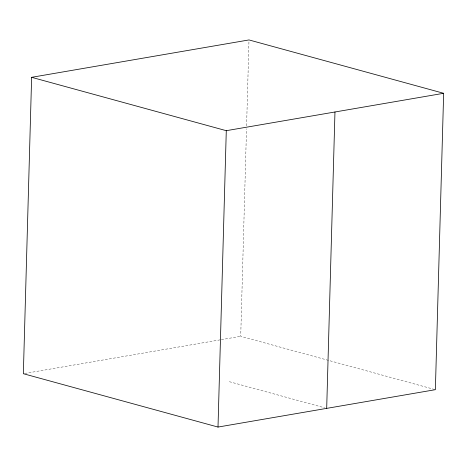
<?xml version="1.0" encoding="UTF-8"?>
<svg xmlns="http://www.w3.org/2000/svg" width="467" height="467" viewBox="0 0 467 467"><rect width="100%" height="100%" fill="white"/><g stroke="black" fill="none" stroke-linecap="round" stroke-linejoin="round"><path stroke-width="0.35" stroke-dasharray="2.33 1.75" d="M434.666 389.49L240.715 336.316L246.512 128.775M246.594 125.862L248.975 40.664M24.786 373.454L220.628 339.772M221.346 339.649L240.715 336.316M229.361 381.691L324.588 407.796"/><path stroke-width="0.7" d="M31.628 77.318L23.35 373.705L218.007 427.066L435.372 389.682L443.65 93.295L248.993 39.934L31.628 77.318L226.285 130.684L443.65 93.295M218.007 427.066L226.285 130.684M326.69 408.374L334.967 111.987"/></g></svg>
